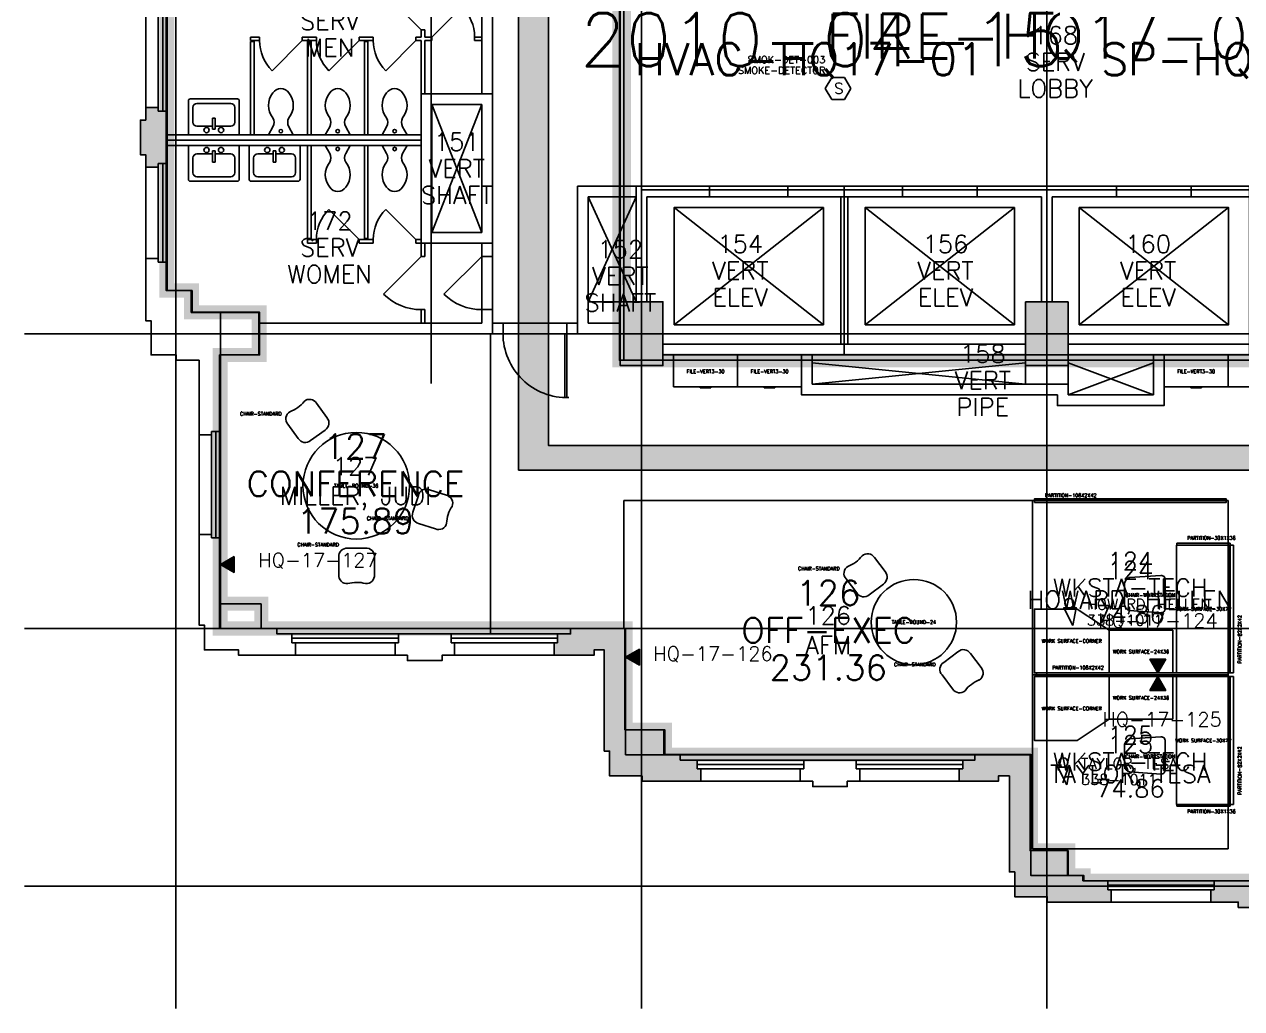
# Model space of a CAD drawing. Extents: x -90 to 1566, y -312 to 744.
# Drawn here: x -48 to 637, y -312 to 242 of the extents above; entities that cross this region are included whole.
import ezdxf
from ezdxf.enums import TextEntityAlignment as Align

# ---------------------------------------------------------------- set-up
doc = ezdxf.new("R2010")
doc.units = 0
doc.header["$LTSCALE"] = 120
doc.header["$MEASUREMENT"] = 0
doc.layers.get('0').update_dxf_attribs({"linetype": 'CONTINUOUS'})
for name, color, linetype in [('Deleted', 1, 'CONTINUOUS'), ('Unchanged', 8, 'CONTINUOUS'), ('Unchanged Layer Off', 2, 'CONTINUOUS')]:
    doc.layers.add(name, color=color, linetype=linetype)
doc.styles.add('ASSETTEXT', font='simplex.shx')
doc.styles.get("Standard").update_dxf_attribs({"font": 'simplex.shx'})

# ---------------------------------------------------------------- blocks, each defined once
blk = doc.blocks.new('SMOKDET2')
at = {"layer": 'Unchanged'}
for p, q in [((-3.60845, 6.25), (-7.2169, 0)), ((-7.2169, 0), (-3.60845, -6.25)), ((3.60845, 6.25), (-3.60845, 6.25)), ((7.2169, 0), (3.60845, 6.25)), ((3.60845, -6.25), (7.2169, 0)), ((-3.60845, -6.25), (3.60845, -6.25))]:
    blk.add_line(p, q, dxfattribs=at)
blk.add_text('S', height=6, dxfattribs=at).set_placement((-2.1656, -2.9805))
blk = doc.blocks.new('SINK')
at = {"layer": 'Unchanged', "linetype": 'Continuous'}
for p, q in [((-14.325829, 0), (-14.325829, 19.083838)), ((-13.225829, 20.183838), (13.225829, 20.183838)), ((-11.780083, 7.059775), (-11.780083, 15.362111)), ((-9.504101, 17.638093), (9.504101, 17.638093)), ((11.780083, 15.362111), (11.780083, 7.059775)), ((14.325829, 19.083838), (14.325829, 0)), ((-0.834839, 3.081502), (-0.834839, 9.398581)), ((-0.834839, 9.398581), (0.768051, 9.398581)), ((0.768051, 9.398581), (0.768051, 3.081502)), ((14.325829, 0), (-14.325829, 0)), ((-0.834839, 4.783793), (-9.504101, 4.783793)), ((0.768051, 3.081502), (-0.834839, 3.081502)), ((9.504101, 4.783793), (0.768051, 4.783793))]:
    blk.add_line(p, q, dxfattribs=at)
for centre in [(-4.107406, 2.619277), (4.040619, 2.619277)]:
    blk.add_circle(centre, 1.477372, dxfattribs=at)
for centre, radius, start, end in [((-13.225829, 19.083838), 1.1, 90, 180), ((-9.504101, 15.362111), 2.275982, 90, 180), ((9.504101, 15.362111), 2.275982, 0, 90), ((13.225829, 19.083838), 1.1, 0, 90), ((-9.504101, 7.059775), 2.275982, 180, 270), ((9.504101, 7.059775), 2.275982, 270, 0)]:
    blk.add_arc(centre, radius, start, end, dxfattribs=at)
blk = doc.blocks.new('ELEV')
at = {"layer": 'Unchanged'}
for p, q in [((42, -6), (-42, -72)), ((-42, -6), (42, -72))]:
    blk.add_line(p, q, dxfattribs=at)
blk.add_lwpolyline([(-42, -72), (-42, -6), (42, -6), (42, -72)], close=True, dxfattribs=at)
blk = doc.blocks.new('WNV')
at = {"layer": 'Unchanged'}
for p, q in [((53.5, 5), (-2, 5)), ((53.5, 2.5), (-2, 2.5)), ((0, 0), (51.5, 0)), ((0, -7), (51.5, -7))]:
    blk.add_line(p, q, dxfattribs=at)
blk = doc.blocks.new('WNH')
at = {"layer": 'Unchanged'}
for p, q in [((-2, 5), (58, 5)), ((-2, 2.5), (58, 2.5)), ((0, 0), (56, 0)), ((0, -7), (56, -7))]:
    blk.add_line(p, q, dxfattribs=at)
blk = doc.blocks.new('WC-DOOR')
at = {"layer": 'Unchanged'}
blk.add_line((0, 0), (-16.970563, -16.970563), dxfattribs=at)
blk.add_arc((0, 0), 24, 180, 225, dxfattribs=at)
blk = doc.blocks.new('WCWALL')
at = {"layer": 'Unchanged'}
for p, q in [((0, -7), (0, 7)), ((0, 7), (4.5, 4.5)), ((0, -7), (4.5, -4.5))]:
    blk.add_line(p, q, dxfattribs=at)
blk.add_circle((2, 0), 1, dxfattribs=at)
for centre, radius, start, end in [((16.5, -4.05), 11.05, 50.69235, 129.30765), ((7, 9), 5.15, 240.9454, 299.0546), ((20.7, 0), 5.3, 301.89079, 58.10921), ((7, -9), 5.15, 60.9454, 119.0546), ((16.5, 4.05), 11.05, 230.69235, 309.30765)]:
    blk.add_arc(centre, radius, start, end, dxfattribs=at)
blk = doc.blocks.new('TOILET')
at = {"rotation": 180}
blk.add_blockref('WCWALL', (0, 0), dxfattribs=at)
blk = doc.blocks.new('90S2')
at = {"layer": 'Unchanged'}
for p, q in [((-0.5, 0), (-0.5, 1)), ((-0.46875, 0), (-0.46875, 0.998045)), ((-0.5, 0), (-0.46875, 0)), ((-0.46875, 0), (-0.46875, 0))]:
    blk.add_line(p, q, dxfattribs=at)
blk.add_arc((-0.5, 0), 1, 0, 91.706985, dxfattribs=at)
blk = doc.blocks.new('FILE')
at = {"layer": 'Unchanged'}
for p, q in [((0, 18), (36, 18)), ((0, 0), (0, 18)), ((15, 18.5), (15, 18)), ((21, 18.5), (15, 18.5)), ((21, 18), (21, 18.5)), ((36, 18), (36, 0)), ((0, 0), (36, 0))]:
    blk.add_line(p, q, dxfattribs=at)
blk = doc.blocks.new('SC')
at = {"layer": 'Unchanged'}
for p, q in [((0.026902, 14.947733), (0.026902, 5)), ((5, 19.947733), (15, 19.947733)), ((20, 14.947733), (20, 5))]:
    blk.add_line(p, q, dxfattribs=at)
for centre, radius, start, end in [((4.607986, 15.364468), 4.6, 85.111302, 185.197803), ((15.419135, 15.366868), 4.6, 354.772172, 95.227828), ((4.607986, 4.583266), 4.6, 174.802197, 274.888698), ((10.051231, -16.983642), 17.718889, 73.849775, 106.563395), ((15.419135, 4.580865), 4.6, 264.772172, 5.227828)]:
    blk.add_arc(centre, radius, start, end, dxfattribs=at)
blk = doc.blocks.new('RTBL5')
at = {"layer": 'Unchanged'}
blk.add_circle((0, 0), 30, dxfattribs=at)
blk = doc.blocks.new('RTBL4')
at = {"layer": 'Unchanged'}
blk.add_circle((23.630505, 24.796866), 24, dxfattribs=at)
blk = doc.blocks.new('CWSURF')
at = {"layer": 'Unchanged'}
blk.add_lwpolyline([(24, 36), (0, 36), (0, 0), (42, 0), (42, 24)], close=True, dxfattribs=at)
blk = doc.blocks.new('CHAIR')
at = {"layer": 'Unchanged'}
blk.add_lwpolyline([(-6.087272, 11.499599, 0.234283), (-9.327464, 8.599554), (-10.501149, -9.063947, 0.418572), (-8.101414, -11.4996), (8.101414, -11.4996, 0.418572), (10.501149, -9.063947), (9.327464, 8.599554, 0.234283), (6.087272, 11.499599, 0.234283)], format="xyb", dxfattribs=at)
blk.add_lwpolyline([(-6.087273, 11.4996), (6.087273, 11.4996)], dxfattribs=at)
blk = doc.blocks.new('UNIT')
at = {"layer": 'Unchanged'}
blk.add_lwpolyline([(0, 0), (1, 0), (1, 1), (0, 1)], close=True, dxfattribs=at)
blk = doc.blocks.new('WSURF')
at = {"layer": 'Unchanged'}
for p, q in [((0, 1), (0, 0)), ((1, 1), (0, 1)), ((1, 0), (1, 1)), ((0, 0), (1, 0))]:
    blk.add_line(p, q, dxfattribs=at)
blk = doc.blocks.new('PERSON')
at = {"layer": 'Unchanged'}
blk.add_lwpolyline([(-8, 0), (-13, 10), (-6, 10), (-8, 0)], dxfattribs=at)
blk.add_circle((-9.918655, 12.655), 2.586836, dxfattribs=at)
blk = doc.blocks.new('OUTLETW')
at = {"layer": 'Unchanged'}
for p, q in [((7.79, 4.5), (0, 0)), ((7.79, -4.5), (0, 0)), ((0.19, 0.11), (7.79, 0.11)), ((0.57, 0.33), (7.79, 0.33)), ((0.95, 0.55), (7.79, 0.55)), ((1.33, 0.77), (7.79, 0.77)), ((1.72, 0.99), (7.79, 0.99)), ((2.1, 1.21), (7.79, 1.21)), ((2.48, 1.43), (7.79, 1.43)), ((2.86, 1.65), (7.79, 1.65)), ((3.24, 1.87), (7.79, 1.87)), ((3.62, 2.09), (7.79, 2.09)), ((4, 2.31), (7.79, 2.31)), ((4.38, 2.53), (7.79, 2.53)), ((4.76, 2.75), (7.79, 2.75)), ((5.15, 2.97), (7.79, 2.97)), ((5.53, 3.19), (7.79, 3.19)), ((5.91, 3.41), (7.79, 3.41)), ((6.29, 3.63), (7.79, 3.63)), ((6.67, 3.85), (7.79, 3.85)), ((7.05, 4.07), (7.79, 4.07)), ((7.43, 4.29), (7.79, 4.29)), ((7.79, -4.5), (7.79, 4.5)), ((0.19, -0.11), (7.79, -0.11)), ((0.57, -0.33), (7.79, -0.33)), ((0.95, -0.55), (7.79, -0.55)), ((1.33, -0.77), (7.79, -0.77)), ((1.72, -0.99), (7.79, -0.99)), ((2.1, -1.21), (7.79, -1.21)), ((2.48, -1.43), (7.79, -1.43)), ((2.86, -1.65), (7.79, -1.65)), ((3.24, -1.87), (7.79, -1.87)), ((3.62, -2.09), (7.79, -2.09)), ((4, -2.31), (7.79, -2.31)), ((4.38, -2.53), (7.79, -2.53)), ((4.76, -2.75), (7.79, -2.75)), ((5.15, -2.97), (7.79, -2.97)), ((5.53, -3.19), (7.79, -3.19)), ((5.91, -3.41), (7.79, -3.41)), ((6.29, -3.63), (7.79, -3.63)), ((6.67, -3.85), (7.79, -3.85)), ((7.05, -4.07), (7.79, -4.07)), ((7.43, -4.29), (7.79, -4.29))]:
    blk.add_line(p, q, dxfattribs=at)
blk = doc.blocks.new('PART')
at = {"layer": 'Unchanged'}
for p, q in [((1, 2), (0, 2)), ((0, 2), (0, 0)), ((1, 0), (1, 2)), ((0, 0), (1, 0))]:
    blk.add_line(p, q, dxfattribs=at)

msp = doc.modelspace()

# ---------------------------------------------------------------- hatches: boundary and pattern name
at = {"layer": 'Deleted'}
for points in [[(311.45, 85.98), (311.45, 49.98), (287.45, 49.98), (287.45, 85.98)], [(515.45, 85.98), (539.45, 85.98), (539.45, 49.98), (515.45, 49.98)], [(321.2, -169.02), (321.2, -172.02), (330.7, -172.02), (330.7, -177.02), (332.7, -177.02), (332.7, -184.02), (299.7, -184.02), (299.7, -181.02), (281.45, -181.02), (281.45, -167.02), (278.45, -167.02), (278.45, -110.02), (272.7, -110.02), (272.7, -113.02), (250.2, -113.02), (250.2, -106.02), (252.2, -106.02), (252.2, -101.02), (259.45, -101.02), (259.45, -98.02), (290.45, -98.02), (290.45, -155.02), (312.45, -155.02), (312.45, -169.02)], [(486.95, -169.02), (518.45, -169.02), (518.45, -223.02), (539.45, -223.02), (539.45, -237.02), (548.2, -237.02), (548.2, -240.02), (561.7, -240.02), (561.7, -245.02), (563.7, -245.02), (563.7, -252.02), (527.7, -252.02), (527.7, -249.02), (509.45, -249.02), (509.45, -235.02), (506.45, -235.02), (506.45, -181.02), (500.2, -181.02), (500.2, -184.02), (478.2, -184.02), (478.2, -177.02), (480.2, -177.02), (480.2, -172.02), (486.95, -172.02)]]:
    msp.add_hatch(color=256, dxfattribs=at).paths.add_polyline_path(points)
at = {"layer": 'Unchanged'}
h = msp.add_hatch(color=256, dxfattribs=at)
h.paths.add_polyline_path([(655.7, -243.02), (655.7, -240.02), (621.7, -240.02), (621.7, -245.02), (619.7, -245.02), (619.7, -252.02), (635.2, -252.02), (635.2, -255.02), (671.2, -255.02), (671.2, -248.02), (669.2, -248.02), (669.2, -243.02)])
h.paths.add_polyline_path([(769.45, -243.02), (769.45, -223.02), (741.45, -223.02), (741.45, -243.02), (729.2, -243.02), (729.2, -248.02), (727.2, -248.02), (727.2, -255.02), (741.45, -255.02), (741.45, -258.02), (769.45, -258.02), (769.45, -255.02), (783.7, -255.02), (783.7, -248.02), (781.7, -248.02), (781.7, -243.02)])
at = {"layer": 'Unchanged Layer Off'}
msp.add_hatch(color=256, dxfattribs=at).paths.add_polyline_path([(238.64, 333.57), (255.82, 314.21), (247.11, 314.21), (247.11, 4.95), (807.16, 4.95), (807.16, 167.77), (798.27, 167.77), (815.54, 187.04), (832.79, 167.77), (823.94, 167.77), (823.94, -8.8), (230.19, -8.8), (230.19, 314.15), (221.47, 314.15)])
msp.add_hatch(color=256, dxfattribs=at).paths.add_polyline_path([(238.64, 333.57), (255.82, 314.21), (247.11, 314.21), (247.11, 4.95), (807.16, 4.95), (807.16, 167.77), (798.27, 167.77), (815.54, 187.04), (832.79, 167.77), (823.94, 167.77), (823.94, -8.8), (230.19, -8.8), (230.19, 314.15), (221.47, 314.15)])

# ---------------------------------------------------------------- linework, layer by layer
at = {"layer": 'Deleted'}
for p, q in [((209.45, 202.98), (209.45, 269.98)), ((215.45, 111.5), (215.45, 269.98)), ((84.45, 234.98), (79.45, 234.98)), ((79.45, 234.98), (79.45, 232.98)), ((84.45, 232.98), (79.45, 232.98)), ((84.45, 232.98), (84.45, 234.98)), ((116.45, 234.98), (108.45, 234.98)), ((108.45, 232.98), (108.45, 234.98)), ((116.45, 232.98), (108.45, 232.98)), ((116.45, 232.98), (116.45, 234.98)), ((148.45, 234.98), (140.45, 234.98)), ((140.45, 232.98), (140.45, 234.98)), ((148.45, 232.98), (140.45, 232.98)), ((148.45, 232.98), (148.45, 234.98)), ((175.45, 234.98), (172.45, 234.98)), ((172.45, 232.98), (172.45, 234.98)), ((175.45, 232.98), (172.45, 232.98)), ((177.45, 238.98), (175.45, 238.98)), ((175.45, 234.98), (175.45, 238.98)), ((177.45, 238.98), (175.45, 238.98)), ((175.45, 202.98), (175.45, 232.98)), ((175.45, 120.98), (175.45, 232.98)), ((177.45, 234.98), (177.45, 238.98)), ((181.45, 234.98), (177.45, 234.98)), ((177.45, 202.98), (177.45, 232.98)), ((181.45, 232.98), (177.45, 232.98)), ((181.45, 234.98), (181.45, 232.98)), ((209.45, 234.98), (205.45, 234.98)), ((205.45, 232.98), (205.45, 234.98)), ((209.45, 232.98), (205.45, 232.98)), ((79.45, 179.98), (79.45, 232.48)), ((81.45, 232.48), (79.45, 232.48)), ((81.45, 179.98), (81.45, 232.48)), ((111.45, 179.98), (111.45, 232.48)), ((113.45, 232.48), (111.45, 232.48)), ((113.45, 179.98), (113.45, 232.48)), ((143.45, 179.98), (143.45, 232.48)), ((145.45, 232.48), (143.45, 232.48)), ((145.45, 179.98), (145.45, 232.48)), ((209.45, 202.98), (175.45, 202.98)), ((175.45, 179.98), (175.45, 202.98)), ((20.45, 188.23), (20.45, 195.23)), ((20.45, 195.23), (27.45, 195.23)), ((20.45, 188.23), (20.45, 195.23)), ((20.45, 195.23), (27.45, 195.23)), ((27.45, 195.23), (27.45, 193.23)), ((27.45, 195.23), (27.45, 193.23)), ((27.45, 193.23), (32.45, 193.23)), ((27.45, 193.23), (32.45, 193.23)), ((32.45, 193.23), (32.45, 179.98)), ((32.45, 193.23), (32.45, 163.73)), ((181.45, 124.98), (181.45, 196.98)), ((209.45, 196.98), (181.45, 124.98)), ((181.45, 196.98), (209.45, 124.98)), ((209.45, 196.98), (181.45, 196.98)), ((209.45, 124.98), (209.45, 196.98)), ((17.45, 188.23), (20.45, 188.23)), ((17.45, 168.73), (17.45, 188.23)), ((17.45, 188.23), (20.45, 188.23)), ((17.45, 168.73), (17.45, 188.23)), ((175.45, 179.98), (32.45, 179.98)), ((175.45, 173.98), (32.45, 173.98)), ((32.45, 173.98), (32.45, 163.73)), ((111.45, 121.48), (111.45, 173.98)), ((113.45, 121.48), (113.45, 173.98)), ((143.45, 121.48), (143.45, 173.98)), ((145.45, 121.48), (145.45, 173.98)), ((175.45, 118.98), (175.45, 173.98)), ((20.45, 168.73), (17.45, 168.73)), ((20.45, 168.73), (17.45, 168.73)), ((20.45, 161.73), (20.45, 168.73)), ((20.45, 161.73), (20.45, 168.73)), ((27.45, 161.73), (20.45, 161.73)), ((27.45, 161.73), (20.45, 161.73)), ((32.45, 163.73), (27.45, 163.73)), ((27.45, 163.73), (27.45, 161.73)), ((32.45, 163.73), (27.45, 163.73)), ((27.45, 163.73), (27.45, 161.73)), ((263.45, 73.98), (263.45, 150.98)), ((337.7, 150.98), (263.45, 150.98)), ((337.7, 144.98), (337.7, 150.98)), ((446.2, 150.98), (381.7, 150.98)), ((381.7, 144.98), (381.7, 150.98)), ((446.2, 144.98), (446.2, 150.98)), ((566.7, 150.98), (488.2, 150.98)), ((488.2, 144.98), (488.2, 150.98)), ((566.7, 144.98), (566.7, 150.98)), ((674.2, 150.98), (608.7, 150.98)), ((608.7, 144.98), (608.7, 150.98)), ((269.45, 73.98), (269.45, 144.98)), ((296.45, 144.98), (269.45, 85.98)), ((269.45, 144.98), (296.45, 85.98)), ((296.45, 144.98), (269.45, 144.98)), ((296.45, 85.98), (296.45, 144.98)), ((302.45, 85.98), (302.45, 144.98)), ((337.7, 144.98), (302.45, 144.98)), ((446.2, 144.98), (381.7, 144.98)), ((411.45, 144.98), (411.45, 61.98)), ((415.45, 144.98), (415.45, 61.98)), ((524.45, 144.98), (488.2, 144.98)), ((524.45, 85.98), (524.45, 144.98)), ((530.45, 85.98), (530.45, 144.98)), ((566.7, 144.98), (530.45, 144.98)), ((674.2, 144.98), (608.7, 144.98)), ((209.45, 124.98), (181.45, 124.98)), ((111.45, 121.48), (113.45, 121.48)), ((111.45, 120.98), (111.45, 118.98)), ((116.45, 120.98), (111.45, 120.98)), ((116.45, 118.98), (111.45, 118.98)), ((116.45, 120.98), (116.45, 118.98)), ((140.45, 120.98), (140.45, 118.98)), ((148.45, 120.98), (140.45, 120.98)), ((148.45, 118.98), (140.45, 118.98)), ((145.45, 121.48), (143.45, 121.48)), ((148.45, 120.98), (148.45, 118.98)), ((172.45, 120.98), (172.45, 118.98)), ((175.45, 120.98), (172.45, 120.98)), ((175.45, 118.98), (172.45, 118.98)), ((209.45, 118.98), (175.45, 118.98)), ((175.45, 118.98), (175.45, 111.5)), ((177.45, 118.98), (177.45, 111.5)), ((209.45, 111.5), (209.45, 118.98)), ((20.45, 110.23), (20.45, 75.23)), ((27.45, 110.23), (20.45, 110.23)), ((20.45, 110.23), (20.45, 75.23)), ((27.45, 110.23), (20.45, 110.23)), ((27.45, 108.23), (27.45, 110.23)), ((27.45, 108.23), (27.45, 110.23)), ((154.24, 90.29), (175.45, 111.5)), ((175.45, 111.5), (177.45, 111.5)), ((188.24, 90.29), (209.45, 111.5)), ((209.45, 111.5), (215.45, 111.5)), ((32.45, 108.23), (27.45, 108.23)), ((32.45, 108.23), (27.45, 108.23)), ((32.45, 92.23), (32.45, 108.23)), ((32.45, 92.23), (32.45, 108.23)), ((46.45, 92.23), (32.45, 92.23)), ((46.45, 92.23), (32.45, 92.23)), ((46.45, 79.98), (46.45, 92.23)), ((46.45, 79.98), (46.45, 92.23)), ((287.45, 85.98), (269.45, 85.98)), ((287.45, 73.98), (287.45, 85.98)), ((287.45, 85.98), (296.45, 85.98)), ((287.45, 49.98), (287.45, 85.98)), ((287.45, 85.98), (311.45, 85.98)), ((302.45, 85.98), (311.45, 85.98)), ((311.45, 85.98), (311.45, 61.98)), ((311.45, 85.98), (311.45, 49.98)), ((515.45, 61.98), (515.45, 85.98)), ((515.45, 85.98), (524.45, 85.98)), ((515.45, 49.98), (515.45, 85.98)), ((515.45, 85.98), (539.45, 85.98)), ((530.45, 85.98), (539.45, 85.98)), ((539.45, 85.98), (539.45, 61.98)), ((539.45, 85.98), (539.45, 49.98)), ((46.45, 79.98), (84.45, 79.98)), ((46.45, 79.98), (84.45, 79.98)), ((84.45, 79.98), (84.45, 73.98)), ((84.45, 79.98), (84.45, 55.98)), ((175.45, 81.5), (175.45, 73.98)), ((175.45, 81.5), (177.45, 81.5)), ((177.45, 81.5), (177.45, 73.98)), ((209.45, 73.98), (209.45, 81.5)), ((209.45, 81.5), (215.45, 81.5)), ((215.45, 81.5), (215.45, 73.98)), ((20.45, 75.23), (23.45, 75.23)), ((20.45, 75.23), (23.45, 75.23)), ((23.45, 75.23), (23.45, 55.98)), ((23.45, 75.23), (23.45, 55.98)), ((209.45, 73.98), (84.45, 73.98)), ((215.45, 73.98), (221.45, 73.98)), ((221.45, 67.98), (221.45, 73.98)), ((257.45, 67.98), (257.45, 73.98)), ((263.45, 73.98), (257.45, 73.98)), ((287.45, 73.98), (269.45, 73.98)), ((215.4, 67.98), (84.45, 67.98)), ((84.45, 67.98), (221.45, 67.98)), ((84.45, 67.98), (84.45, 55.98)), ((287.45, 67.98), (257.45, 67.98)), ((287.45, 49.98), (287.45, 67.98)), ((515.45, 61.98), (311.45, 61.98)), ((743.45, 61.98), (539.45, 61.98)), ((23.45, 55.98), (37.45, 55.98)), ((23.45, 55.98), (37.45, 55.98)), ((37.45, 55.98), (37.45, 52.98)), ((37.45, 55.98), (37.45, 52.98)), ((62.45, 12.98), (62.45, 55.98)), ((62.45, 55.98), (84.45, 55.98)), ((62.45, 12.98), (62.45, 55.98)), ((62.45, 55.98), (84.45, 55.98)), ((389.45, 55.98), (311.45, 55.98)), ((311.45, 55.98), (311.45, 49.98)), ((389.45, 55.98), (389.45, 33.48)), ((515.45, 55.98), (395.45, 55.98)), ((395.45, 55.98), (395.45, 39.48)), ((515.45, 49.98), (515.45, 55.98)), ((587.45, 55.98), (539.45, 55.98)), ((539.45, 55.98), (539.45, 49.98)), ((587.45, 55.98), (587.45, 33.48)), ((593.45, 55.98), (593.45, 27.48)), ((743.45, 55.98), (593.45, 55.98)), ((37.45, 52.98), (50.45, 52.98)), ((37.45, 52.98), (50.45, 52.98)), ((50.45, 52.98), (50.45, 10.98)), ((50.45, 52.98), (50.45, 10.98)), ((311.45, 49.98), (287.45, 49.98)), ((311.45, 49.98), (287.45, 49.98)), ((395.45, 51.48), (515.45, 39.48)), ((395.45, 39.48), (515.45, 51.48)), ((515.45, 49.98), (515.45, 39.48)), ((539.45, 49.98), (515.45, 49.98)), ((539.45, 49.98), (515.45, 49.98)), ((539.45, 51.48), (587.45, 33.48)), ((539.45, 33.48), (587.45, 51.48)), ((539.45, 49.98), (539.45, 39.48)), ((539.45, 39.48), (395.45, 39.48)), ((539.45, 39.48), (539.45, 33.48)), ((533.45, 33.48), (389.45, 33.48)), ((533.45, 33.48), (533.45, 27.48)), ((593.45, 27.48), (533.45, 27.48)), ((587.45, 33.48), (539.45, 33.48)), ((50.45, 10.98), (57.45, 10.98)), ((50.45, 10.98), (57.45, 10.98)), ((57.45, 10.98), (57.45, 12.98)), ((57.45, 12.98), (62.45, 12.98)), ((57.45, 10.98), (57.45, 12.98)), ((57.45, 12.98), (62.45, 12.98)), ((50.45, -96.02), (50.45, -45.02)), ((50.45, -45.02), (57.45, -45.02)), ((50.45, -96.02), (50.45, -45.02)), ((50.45, -45.02), (57.45, -45.02)), ((57.45, -45.02), (57.45, -47.02)), ((57.45, -45.02), (57.45, -47.02)), ((57.45, -47.02), (62.45, -47.02)), ((57.45, -47.02), (62.45, -47.02)), ((62.45, -47.02), (62.45, -84.02)), ((62.45, -47.02), (62.45, -84.02)), ((62.45, -84.02), (85.45, -84.02)), ((62.45, -84.02), (85.45, -84.02)), ((85.45, -84.02), (85.45, -98.02)), ((85.45, -84.02), (85.45, -98.02)), ((53.45, -96.02), (50.45, -96.02)), ((53.45, -96.02), (50.45, -96.02)), ((53.45, -110.02), (53.45, -96.02)), ((53.45, -110.02), (53.45, -96.02)), ((85.45, -98.02), (94.2, -98.02)), ((85.45, -98.02), (94.2, -98.02)), ((94.2, -98.02), (94.2, -101.02)), ((94.2, -98.02), (94.2, -101.02)), ((94.2, -101.02), (102.7, -101.02)), ((94.2, -101.02), (102.7, -101.02)), ((102.7, -101.02), (102.7, -106.02)), ((102.7, -101.02), (102.7, -106.02)), ((162.7, -106.02), (162.7, -101.02)), ((162.7, -101.02), (192.2, -101.02)), ((162.7, -106.02), (162.7, -101.02)), ((162.7, -101.02), (192.2, -101.02)), ((192.2, -101.02), (192.2, -106.02)), ((192.2, -101.02), (192.2, -106.02)), ((252.2, -106.02), (252.2, -101.02)), ((252.2, -101.02), (259.45, -101.02)), ((252.2, -106.02), (252.2, -101.02)), ((252.2, -101.02), (259.45, -101.02)), ((259.45, -101.02), (259.45, -98.02)), ((259.45, -98.02), (290.45, -98.02)), ((259.45, -101.02), (259.45, -98.02)), ((259.45, -98.02), (290.45, -98.02)), ((290.45, -98.02), (290.45, -155.02)), ((290.45, -98.02), (290.45, -155.02)), ((102.7, -106.02), (104.7, -106.02)), ((102.7, -106.02), (104.7, -106.02)), ((104.7, -106.02), (104.7, -113.02)), ((104.7, -106.02), (104.7, -113.02)), ((160.7, -113.02), (160.7, -106.02)), ((160.7, -106.02), (162.7, -106.02)), ((160.7, -113.02), (160.7, -106.02)), ((160.7, -106.02), (162.7, -106.02)), ((192.2, -106.02), (194.2, -106.02)), ((192.2, -106.02), (194.2, -106.02)), ((194.2, -106.02), (194.2, -113.02)), ((194.2, -106.02), (194.2, -113.02)), ((250.2, -113.02), (250.2, -106.02)), ((250.2, -106.02), (252.2, -106.02)), ((250.2, -113.02), (250.2, -106.02)), ((250.2, -106.02), (252.2, -106.02)), ((72.7, -110.02), (53.45, -110.02)), ((72.7, -110.02), (53.45, -110.02)), ((72.7, -113.02), (72.7, -110.02)), ((72.7, -113.02), (72.7, -110.02)), ((104.7, -113.02), (72.7, -113.02)), ((104.7, -113.02), (72.7, -113.02)), ((167.7, -113.02), (160.7, -113.02)), ((167.7, -113.02), (160.7, -113.02)), ((167.7, -116.02), (167.7, -113.02)), ((167.7, -116.02), (167.7, -113.02)), ((187.2, -116.02), (167.7, -116.02)), ((187.2, -116.02), (167.7, -116.02)), ((194.2, -113.02), (187.2, -113.02)), ((187.2, -113.02), (187.2, -116.02)), ((194.2, -113.02), (187.2, -113.02)), ((187.2, -113.02), (187.2, -116.02)), ((272.7, -113.02), (250.2, -113.02)), ((272.7, -113.02), (250.2, -113.02)), ((278.45, -110.02), (272.7, -110.02)), ((272.7, -110.02), (272.7, -113.02)), ((278.45, -110.02), (272.7, -110.02)), ((272.7, -110.02), (272.7, -113.02)), ((278.45, -167.02), (278.45, -110.02)), ((278.45, -167.02), (278.45, -110.02)), ((290.45, -155.02), (312.45, -155.02)), ((290.45, -155.02), (312.45, -155.02)), ((312.45, -155.02), (312.45, -169.02)), ((312.45, -155.02), (312.45, -169.02)), ((281.45, -167.02), (278.45, -167.02)), ((281.45, -167.02), (278.45, -167.02)), ((281.45, -181.02), (281.45, -167.02)), ((281.45, -181.02), (281.45, -167.02)), ((312.45, -169.02), (321.2, -169.02)), ((312.45, -169.02), (321.2, -169.02)), ((321.2, -169.02), (321.2, -172.02)), ((321.2, -169.02), (321.2, -172.02)), ((486.95, -172.02), (486.95, -169.02)), ((486.95, -169.02), (518.45, -169.02)), ((486.95, -172.02), (486.95, -169.02)), ((486.95, -169.02), (518.45, -169.02)), ((518.45, -169.02), (518.45, -223.02)), ((518.45, -169.02), (518.45, -223.02)), ((321.2, -172.02), (330.7, -172.02)), ((321.2, -172.02), (330.7, -172.02)), ((330.7, -172.02), (330.7, -177.02)), ((330.7, -172.02), (330.7, -177.02)), ((330.7, -177.02), (332.7, -177.02)), ((330.7, -177.02), (332.7, -177.02)), ((332.7, -177.02), (332.7, -184.02)), ((332.7, -177.02), (332.7, -184.02)), ((388.7, -184.02), (388.7, -177.02)), ((388.7, -177.02), (390.7, -177.02)), ((388.7, -184.02), (388.7, -177.02)), ((388.7, -177.02), (390.7, -177.02)), ((390.7, -177.02), (390.7, -172.02)), ((390.7, -172.02), (420.2, -172.02)), ((390.7, -177.02), (390.7, -172.02)), ((390.7, -172.02), (420.2, -172.02)), ((420.2, -172.02), (420.2, -177.02)), ((420.2, -172.02), (420.2, -177.02)), ((420.2, -177.02), (422.2, -177.02)), ((420.2, -177.02), (422.2, -177.02)), ((422.2, -177.02), (422.2, -184.02)), ((422.2, -177.02), (422.2, -184.02)), ((478.2, -184.02), (478.2, -177.02)), ((478.2, -177.02), (480.2, -177.02)), ((478.2, -184.02), (478.2, -177.02)), ((478.2, -177.02), (480.2, -177.02)), ((480.2, -177.02), (480.2, -172.02)), ((480.2, -172.02), (486.95, -172.02)), ((480.2, -177.02), (480.2, -172.02)), ((480.2, -172.02), (486.95, -172.02)), ((299.7, -181.02), (281.45, -181.02)), ((299.7, -181.02), (281.45, -181.02)), ((299.7, -184.02), (299.7, -181.02)), ((299.7, -184.02), (299.7, -181.02)), ((332.7, -184.02), (299.7, -184.02)), ((332.7, -184.02), (299.7, -184.02)), ((395.7, -184.02), (388.7, -184.02)), ((395.7, -184.02), (388.7, -184.02)), ((395.7, -187.02), (395.7, -184.02)), ((395.7, -187.02), (395.7, -184.02)), ((422.2, -184.02), (415.2, -184.02)), ((415.2, -184.02), (415.2, -187.02)), ((422.2, -184.02), (415.2, -184.02)), ((415.2, -184.02), (415.2, -187.02)), ((500.2, -184.02), (478.2, -184.02)), ((500.2, -184.02), (478.2, -184.02)), ((506.45, -181.02), (500.2, -181.02)), ((500.2, -181.02), (500.2, -184.02)), ((506.45, -181.02), (500.2, -181.02)), ((500.2, -181.02), (500.2, -184.02)), ((506.45, -235.02), (506.45, -181.02)), ((506.45, -235.02), (506.45, -181.02)), ((415.2, -187.02), (395.7, -187.02)), ((415.2, -187.02), (395.7, -187.02)), ((518.45, -223.02), (539.45, -223.02)), ((518.45, -223.02), (539.45, -223.02)), ((539.45, -223.02), (539.45, -237.02)), ((539.45, -223.02), (539.45, -237.02)), ((509.45, -235.02), (506.45, -235.02)), ((509.45, -235.02), (506.45, -235.02)), ((509.45, -249.02), (509.45, -235.02)), ((509.45, -249.02), (509.45, -235.02)), ((539.45, -237.02), (548.2, -237.02)), ((539.45, -237.02), (548.2, -237.02)), ((548.2, -237.02), (548.2, -240.02)), ((548.2, -237.02), (548.2, -240.02)), ((548.2, -240.02), (561.7, -240.02)), ((548.2, -240.02), (561.7, -240.02)), ((561.7, -240.02), (561.7, -245.02)), ((561.7, -240.02), (561.7, -245.02)), ((561.7, -245.02), (563.7, -245.02)), ((561.7, -245.02), (563.7, -245.02)), ((563.7, -245.02), (563.7, -252.02)), ((563.7, -245.02), (563.7, -252.02)), ((621.7, -245.02), (619.7, -245.02)), ((619.7, -245.02), (619.7, -252.02)), ((621.7, -245.02), (619.7, -245.02)), ((619.7, -245.02), (619.7, -252.02)), ((621.7, -240.02), (621.7, -245.02)), ((621.7, -240.02), (621.7, -245.02)), ((527.7, -249.02), (509.45, -249.02)), ((527.7, -249.02), (509.45, -249.02)), ((527.7, -252.02), (527.7, -249.02)), ((527.7, -252.02), (527.7, -249.02)), ((563.7, -252.02), (527.7, -252.02)), ((563.7, -252.02), (527.7, -252.02)), ((619.7, -252.02), (635.2, -252.02)), ((619.7, -252.02), (635.2, -252.02)), ((635.2, -252.02), (635.2, -255.02)), ((635.2, -252.02), (635.2, -255.02))]:
    msp.add_line(p, q, dxfattribs=at)
for points in [[(848.95, 290.98), (767.45, 290.98), (758.45, 290.98), (296.45, 290.98), (263.45, 290.98), (263.45, 373.98), (215.45, 373.98), (215.45, 310.98), (215.45, 202.98), (215.45, 118.98), (215.45, 67.98), (263.45, 67.98), (263.45, 150.98), (775.45, 150.98), (775.45, 148.98), (846.95, 148.98), (846.95, 220.98), (848.95, 220.98)], [(215.45, 310.98), (74.44, 310.98), (32.45, 268.99), (32.45, 176.98), (175.45, 176.98), (175.45, 202.98), (215.45, 202.98)], [(215.45, 202.98), (175.45, 202.98), (175.45, 176.98), (175.45, 118.98), (215.45, 118.98)], [(175.45, 176.98), (32.45, 176.98), (32.45, 92.23), (46.45, 92.23), (46.45, 79.98), (62.45, 79.98), (62.45, 55.98), (84.45, 55.98), (84.45, 67.98), (215.45, 67.98), (215.45, 118.98), (175.45, 118.98)], [(311.45, 85.98), (296.45, 85.98), (296.45, 150.98), (263.45, 150.98), (263.45, 67.98), (287.45, 67.98), (287.45, 49.98), (311.45, 49.98), (311.45, 55.98)], [(214.45, 67.98), (84.45, 67.98), (84.45, 55.98), (62.45, 55.98), (62.45, -98.02), (94.2, -98.02), (94.2, -101.02), (214.45, -101.02)], [(593.45, 55.98), (389.45, 55.98), (389.45, 33.48), (533.45, 33.48), (533.45, 27.48), (593.45, 27.48)], [(289.45, -26.02), (289.45, -98.02), (290.45, -98.02), (290.45, -169.02), (321.2, -169.02), (321.2, -172.02), (486.95, -172.02), (486.95, -169.02), (519.45, -169.02), (519.45, -124.02), (519.45, -26.02)], [(629.45, -26.02), (519.45, -26.02), (519.45, -124.02), (629.45, -124.02)], [(519.45, -124.02), (519.45, -222.02), (629.45, -222.02), (629.45, -124.02)]]:
    msp.add_lwpolyline(points, close=True, dxfattribs=at)
for points in [[(32.45, 349.73), (32.45, 220.98), (32.45, 92.23), (46.45, 92.23), (46.45, 79.98), (62.45, 79.98), (62.45, -98.02), (94.2, -98.02), (94.2, -101.02), (259.45, -101.02), (259.45, -98.02), (290.45, -98.02), (290.45, -169.02), (321.2, -169.02), (321.2, -172.02), (486.95, -172.02), (486.95, -169.02), (518.45, -169.02), (518.45, -237.02), (548.2, -237.02), (548.2, -240.02), (655.7, -240.02)], [(20.45, 253.73), (20.45, 188.23), (17.45, 188.23), (17.45, 168.73), (20.45, 168.73), (20.45, 75.23), (23.45, 75.23), (23.45, 55.98), (37.45, 55.98), (37.45, 52.98), (50.45, 52.98), (50.45, -96.02), (53.45, -96.02), (53.45, -110.02), (72.7, -110.02), (72.7, -113.02), (167.7, -113.02), (167.7, -116.02), (187.2, -116.02), (187.2, -113.02), (272.7, -113.02), (272.7, -110.02), (278.45, -110.02), (278.45, -167.02), (281.45, -167.02), (281.45, -181.02), (299.7, -181.02), (299.7, -184.02), (395.7, -184.02), (395.7, -187.02), (415.2, -187.02), (415.2, -184.02), (500.2, -184.02), (500.2, -181.02), (506.45, -181.02), (506.45, -235.02), (509.45, -235.02), (509.45, -249.02), (527.7, -249.02), (527.7, -252.02), (635.2, -252.02), (635.2, -255.02), (741.45, -255.02)], [(296.45, 150.98), (296.45, 85.98), (296.45, 85.98), (296.45, 85.98), (311.45, 85.98), (311.45, 55.98), (413.45, 55.98), (413.45, 150.98), (296.45, 150.98)], [(413.45, 150.98), (527.45, 150.98), (527.45, 55.98), (413.45, 55.98), (413.45, 150.98)], [(527.45, 150.98), (641.45, 150.98), (641.45, 55.98), (527.45, 55.98), (527.45, 150.98)]]:
    msp.add_lwpolyline(points, dxfattribs=at)
at = {"layer": 'Deleted', "linetype": 'Continuous'}
for centre in [(175.45, 111.5), (209.45, 111.5)]:
    msp.add_arc(centre, 30, 225, 270, dxfattribs=at)
for points in [[(20.45, 161.73), (20.45, 195.23), (27.45, 161.73)], [(27.45, 161.73), (20.45, 195.23), (27.45, 195.23)], [(27.45, 163.73), (27.45, 193.23), (32.45, 163.73)], [(32.45, 163.73), (27.45, 193.23), (32.45, 193.23)], [(17.45, 168.73), (17.45, 188.23), (20.45, 168.73)], [(20.45, 168.73), (17.45, 188.23), (20.45, 188.23)]]:
    msp.add_solid(points, dxfattribs=at)
at = {"layer": 'Unchanged'}
for p, q in [((655.7, -240.02), (621.7, -240.02)), ((655.7, -240.02), (621.7, -240.02)), ((635.2, -255.02), (671.2, -255.02)), ((635.2, -255.02), (671.2, -255.02))]:
    msp.add_line(p, q, dxfattribs=at)
at = {"layer": 'Unchanged Layer Off'}
for p, q in [((37.37, 744), (37.37, -312)), ((299.45, 744), (299.45, -312)), ((527.45, 744), (527.45, -312)), ((181, 586), (181, 40)), ((32.45, 248.73), (32.45, 193.23)), ((32.45, 163.73), (32.45, 108.23)), ((337.7, 150.98), (381.7, 150.98)), ((446.2, 150.98), (488.2, 150.98)), ((566.7, 150.98), (608.7, 150.98)), ((299.45, 149), (850, 149)), ((337.7, 144.98), (381.7, 144.98)), ((446.2, 144.98), (488.2, 144.98)), ((566.7, 144.98), (608.7, 144.98)), ((209.45, 81.5), (209.45, 111.5)), ((215.45, 81.5), (215.45, 111.5)), ((221.45, 73.98), (257.45, 73.98)), ((-47.89, 67.98), (1566.19, 67.98)), ((221.45, 67.98), (257.45, 67.98)), ((62.45, 12.98), (62.45, -47.02)), ((-47.89, -98), (1566.19, -98)), ((102.7, -101.02), (162.7, -101.02)), ((192.2, -101.02), (252.2, -101.02)), ((330.7, -172.02), (390.7, -172.02)), ((420.2, -172.02), (480.2, -172.02)), ((-47.89, -243), (1566.19, -243)), ((561.7, -240.02), (621.7, -240.02))]:
    msp.add_line(p, q, dxfattribs=at)
at = {"layer": 'Unchanged Layer Off', "const_width": 8}
for points in [[(287, 391.98), (996, 391.98), (996, 52.98), (287, 52.98)], [(289.45, 391.98), (998.45, 391.98), (998.45, 52.98), (289.45, 52.98)]]:
    msp.add_lwpolyline(points, close=True, dxfattribs=at)
at = {"layer": 'Unchanged Layer Off'}
for points, const_width in [([(755, 391.98), (287, 391.98), (287, 52.98), (755, 52.98)], 8), ([(755.45, 392), (287.45, 392), (287.45, 53), (755.45, 53)], 8), ([(755.09, -240.02), (547.75, -240.02), (547.75, -237.02), (539, -237.02), (539, -223.02), (518, -223.02), (518, -169.02), (312, -169.02), (312, -155.02), (290, -155.02), (290, -98.02), (62, -98.02), (62, 55.98), (84, 55.98), (84, 79.98), (46, 79.98), (46, 92.23), (32, 92.23), (32, 349.73)], 8), ([(755.53, -240), (548.2, -240), (548.2, -237), (539.45, -237), (539.45, -223), (518.45, -223), (518.45, -169), (312.45, -169), (312.45, -155), (290.45, -155), (290.45, -98), (62.45, -98), (62.45, 56), (84.45, 56), (84.45, 80), (46.45, 80), (46.45, 92.25), (32.45, 92.25), (32.45, 349.75)], 8), ([(32.45, 349.73), (32.45, 92.23), (46.45, 92.23), (46.45, 79.98), (84.45, 79.98), (84.45, 55.98), (62.45, 55.98), (62.45, -84.02), (85.45, -84.02), (85.45, -98), (290.45, -98.02), (290.45, -155.02), (312.45, -155.02), (312.45, -169.02), (518.45, -169.02), (518.45, -223.02), (539.45, -223.02), (539.45, -237.02), (548.2, -237.02), (548.2, -240.02), (755, -240.02)], 8), ([(32.45, 349.73), (32.45, 92.23), (46.45, 92.23), (46.45, 79.98), (84.45, 79.98), (84.45, 55.98), (62.45, 55.98), (62.45, -84.02), (85.45, -84.02), (85.45, -98), (290.45, -98.02), (290.45, -155.02), (312.45, -155.02), (312.45, -169.02), (518.45, -169.02), (518.45, -223.02), (539.45, -223.02), (539.45, -237.02), (548.2, -237.02), (548.2, -240.02), (755, -240.02)], 8), ([(870, 273.45), (1029.54, 273.45), (1029.54, -1.6), (240.59, -1.6)], 4)]:
    msp.add_lwpolyline(points, dxfattribs=dict(at, const_width=const_width))
for points in [[(755, 391.98), (287, 391.98), (287, 52.98), (755, 52.98)], [(755.45, 392), (287.45, 392), (287.45, 53), (755.45, 53)], [(755.09, -240.02), (547.75, -240.02), (547.75, -237.02), (539, -237.02), (539, -223.02), (518, -223.02), (518, -169.02), (312, -169.02), (312, -155.02), (290, -155.02), (290, -98.02), (62, -98.02), (62, 55.98), (84, 55.98), (84, 79.98), (46, 79.98), (46, 92.23), (32, 92.23), (32, 349.73)], [(755.53, -240), (548.2, -240), (548.2, -237), (539.45, -237), (539.45, -223), (518.45, -223), (518.45, -169), (312.45, -169), (312.45, -155), (290.45, -155), (290.45, -98), (62.45, -98), (62.45, 56), (84.45, 56), (84.45, 80), (46.45, 80), (46.45, 92.25), (32.45, 92.25), (32.45, 349.75)]]:
    msp.add_lwpolyline(points, dxfattribs=at)
for points in [[(287, 391.98), (996, 391.98), (996, 52.98), (287, 52.98)], [(289.45, 391.98), (998.45, 391.98), (998.45, 52.98), (289.45, 52.98)], [(238.64, 333.57), (255.82, 314.21), (247.11, 314.21), (247.11, 4.95), (807.16, 4.95), (807.16, 167.77), (798.27, 167.77), (815.54, 187.04), (832.79, 167.77), (823.94, 167.77), (823.94, -8.8), (230.19, -8.8), (230.19, 314.15), (221.47, 314.15)]]:
    msp.add_lwpolyline(points, close=True, dxfattribs=at)

# ---------------------------------------------------------------- block references
for name, p in [('SMOKDET2', (410, 206)), ('RTBL5', (138.88, -17.64)), ('SC', (129.07, -72.74)), ('OUTLETW', (62.45, -62.05)), ('PERSON', (550, -96.35)), ('CWSURF', (520.45, -123.02)), ('OUTLETW', (290.45, -114.1)), ('PERSON', (546.68, -186.06))]:
    msp.add_blockref(name, p)
at = {"xscale": -1}
for name, p, rotation in [('FILE', (317.45, 55.98), 180), ('FILE', (353.45, 55.98), 180), ('FILE', (593.45, 55.98), 180), ('FILE', (629.45, 55.98), 180), ('OUTLETW', (589.96, -123.02), 270), ('CWSURF', (520.45, -125.02), 180), ('CHAIR', (582.61, -169.42), 90)]:
    msp.add_blockref(name, p, dxfattribs=dict(at, rotation=rotation))
for name, p, rotation in [('SC', (113.63, 32.83), 216), ('SC', (188.18, -43.5), 72), ('SC', (427.45, -54.02), 217), ('CHAIR', (582.61, -78.61), 90), ('RTBL4', (477.45, -118.02), 90), ('SC', (477.45, -136.02), 37), ('OUTLETW', (589.96, -125.02), 270)]:
    msp.add_blockref(name, p, dxfattribs=dict(rotation=rotation))
for name, p, xscale, yscale, zscale in [('UNIT', (520.45, -27.02), 108, 2, 42), ('WSURF', (600.45, -123.02), 30, 72, 30), ('WSURF', (562.45, -99.02), 36, -24, 36), ('UNIT', (521.55, -125.02), 108, 2, 42), ('PART', (630.55, -124.98), 2, -36, 2), ('PART', (630.55, -196.98), -30, -0.5, 30)]:
    msp.add_blockref(name, p, dxfattribs=dict(xscale=xscale, yscale=yscale, zscale=zscale))
at = {"rotation": 180}
for name, p, xscale, yscale, zscale in [('PART', (630.55, -51.02), 30, -0.5, 30), ('PART', (630.55, -123.02), -2, -36, 2), ('WSURF', (562.45, -149.02), -36, -24, 36), ('WSURF', (600.45, -125.02), -30, 72, 30)]:
    msp.add_blockref(name, p, dxfattribs=dict(at, xscale=xscale, yscale=yscale, zscale=zscale))
at = {"layer": 'Deleted'}
for name, p, rotation in [('WC-DOOR', (175.45, 238.98), 270), ('WC-DOOR', (181.45, 234.98), 180), ('TOILET', (96.45, 179.98), 270), ('TOILET', (128.45, 179.98), 270), ('TOILET', (160.45, 179.98), 270)]:
    msp.add_blockref(name, p, dxfattribs=dict(at, rotation=rotation))
at = {"layer": 'Deleted', "xscale": -1, "yscale": -1, "rotation": 90}
msp.add_blockref('WNV', (27.45, 246.73), dxfattribs=at)
at = {"layer": 'Deleted', "yscale": -1, "rotation": 90}
for p in [(27.45, 195.23), (27.45, 110.23)]:
    msp.add_blockref('WNV', p, dxfattribs=at)
at = {"layer": 'Deleted'}
for name, p in [('WC-DOOR', (108.45, 232.98)), ('WC-DOOR', (140.45, 232.98)), ('WC-DOOR', (172.45, 232.98)), ('SINK', (58.75, 179.98)), ('ELEV', (359.7, 144.98)), ('ELEV', (467.2, 144.98)), ('ELEV', (587.7, 144.98))]:
    msp.add_blockref(name, p, dxfattribs=at)
at = {"layer": 'Deleted', "xscale": -1}
for name, p, rotation in [('SINK', (58.75, 173.98), 180), ('SINK', (92.92, 173.98), 180), ('TOILET', (128.45, 173.98), 270), ('TOILET', (160.45, 173.98), 270), ('WC-DOOR', (140.45, 120.98), 180), ('WC-DOOR', (172.45, 120.98), 180), ('WNH', (57.45, -45.02), 270)]:
    msp.add_blockref(name, p, dxfattribs=dict(at, rotation=rotation))
at = {"layer": 'Deleted', "xscale": -36, "yscale": -36}
msp.add_blockref('90S2', (239.45, 67.98), dxfattribs=at)
at = {"layer": 'Deleted', "xscale": -1}
for p in [(160.7, -106.02), (250.2, -106.02), (388.7, -177.02), (478.2, -177.02), (619.7, -245.02)]:
    msp.add_blockref('WNH', p, dxfattribs=at)

# ---------------------------------------------------------------- texts
at = {"layer": 'Deleted', "style": 'ASSETTEXT'}
for s, height, p in [('SERV', 10, (123.95, 238.98)), ('168', 10, (532.2, 230.98)), ('MEN', 10, (123.95, 223.98)), ('SERV', 10, (532.2, 215.98)), ('LOBBY', 10, (532.2, 200.98)), ('151', 10, (195.45, 170.98)), ('VERT', 10, (195.45, 155.98)), ('SHAFT', 10, (195.45, 140.98)), ('172', 10, (123.95, 126.48)), ('154', 10, (354.95, 113.48)), ('156', 10, (470.45, 113.48)), ('160', 10, (584.45, 113.48)), ('SERV', 10, (123.95, 111.48)), ('152', 10, (287.45, 110.48)), ('WOMEN', 10, (123.95, 96.48)), ('VERT', 10, (287.45, 95.48)), ('VERT', 10, (354.95, 98.48)), ('VERT', 10, (470.45, 98.48)), ('VERT', 10, (584.45, 98.48)), ('SHAFT', 10, (287.45, 80.48)), ('ELEV', 10, (354.95, 83.48)), ('ELEV', 10, (470.45, 83.48)), ('ELEV', 10, (584.45, 83.48)), ('158', 10, (491.45, 51.73)), ('VERT', 10, (491.45, 36.73)), ('PIPE', 10, (491.45, 21.73)), ('127', 14, (138.45, -2.52)), ('CONFERENCE', 14, (138.45, -23.52)), ('175.89', 14, (138.45, -44.52)), ('124', 10, (574.45, -65.02)), ('126', 14, (404.45, -85.02)), ('WKSTA-TECH', 10, (574.45, -80.02)), ('74.86', 10, (574.45, -95.02)), ('OFF-EXEC', 14, (404.45, -106.02)), ('231.36', 14, (404.45, -127.02)), ('125', 10, (574.45, -163.02)), ('WKSTA-TECH', 10, (574.45, -178.02)), ('74.86', 10, (574.45, -193.02))]:
    msp.add_text(s, height=height, dxfattribs=at).set_placement(p, align=Align.CENTER)
at = {"layer": 'Unchanged Layer Off', "style": 'ASSETTEXT'}
for s, height, p in [('2010-04-15', 30, (401.1, 218.5)), ('FIRE-HQ17-02', 25, (532.39, 222.97)), ('HVAC-HQ17-01', 18, (393.95, 213.48)), ('SP-HQ17-02', 18, (641.5, 213.48, 2)), ('FILE-VERT3-30', 2, (335.45, 45.73)), ('FILE-VERT3-30', 2, (371.45, 45.73)), ('FILE-VERT3-30', 2, (611.45, 45.73)), ('TABLE-ROUND-36', 2, (138.88, -18.64)), ('HQ-17-127', 8, (117.28, -63.51)), ('WORK SURFACE-30X72', 2, (615.45, -88.02)), ('TABLE-ROUND-24', 2, (452.65, -95.39)), ('HQ-17-124', 8, (589.95, -97.46)), ('HQ-17-126', 8, (339.55, -116.17)), ('WORK SURFACE-CORNER', 2, (541.45, -106.02)), ('WORK SURFACE-24X36', 2, (580.45, -112.02)), ('WORK SURFACE-24X36', 2, (580.45, -138.02)), ('WORK SURFACE-CORNER', 2, (541.45, -144.02)), ('HQ-17-125', 8, (592.29, -153.18)), ('WORK SURFACE-30X72', 2, (615.45, -162.02))]:
    msp.add_text(s, height=height, dxfattribs=at).set_placement(p, align=Align.CENTER)
for s, height, p in [('SMOK-DET-003', 4, (402.78, 220.25)), ('SMOKE-DETECTOR', 4, (402.78, 214.25)), ('CHAIR-STANDARD', 2, (96.83, 21.89)), ('PARTITION-108X2X42', 2, (555.4, -24)), ('CHAIR-STANDARD', 2, (168.24, -37.01)), ('PARTITION-30X1X36', 2, (633.7, -48)), ('CHAIR-STANDARD', 2, (129.08, -51.77)), ('CHAIR-STANDARD', 2, (410.85, -65.25)), ('CHAIR-WORKSTATION', 2, (599.6, -80.18)), ('CHAIR-STANDARD', 2, (464.84, -119.27)), ('PARTITION-108X2X42', 2, (559.5, -121)), ('CHAIR-WORKSTATION', 2, (599.6, -171)), ('PARTITION-30X1X36', 2, (633.7, -201.97))]:
    msp.add_text(s, height=height, dxfattribs=at).set_placement(p, align=Align.RIGHT)
for s, p in [('HOWARD, HELLEN', (550, -87.35)), ('338-1011', (550, -96.35)), ('TAYLOR, TESA', (546.68, -177.06)), ('338-1011', (546.68, -186.06))]:
    msp.add_text(s, height=6, dxfattribs=at).set_placement(p)
for p in [(637, -90.4), (637, -164.37)]:
    msp.add_text('PARTITION-82X2X42', height=2, rotation=90, dxfattribs=at).set_placement(p, align=Align.RIGHT)
at = {"layer": 'Unchanged Layer Off', "char_height": 10, "attachment_point": 5, "style": 'ASSETTEXT'}
for s, insert, width in [('127\\PMILLER, JUDI', (138.45, -16.52), 169), ('124\\PHOWARD, HELLEN', (574.45, -75.02), 110), ('126\\PAFM', (404.45, -99.02), 230), ('125\\PTAYLOR, TESA', (574.45, -173.02), 110)]:
    msp.add_mtext(s, dxfattribs=dict(at, insert=insert, width=width))

doc.saveas('drawing.dxf')
